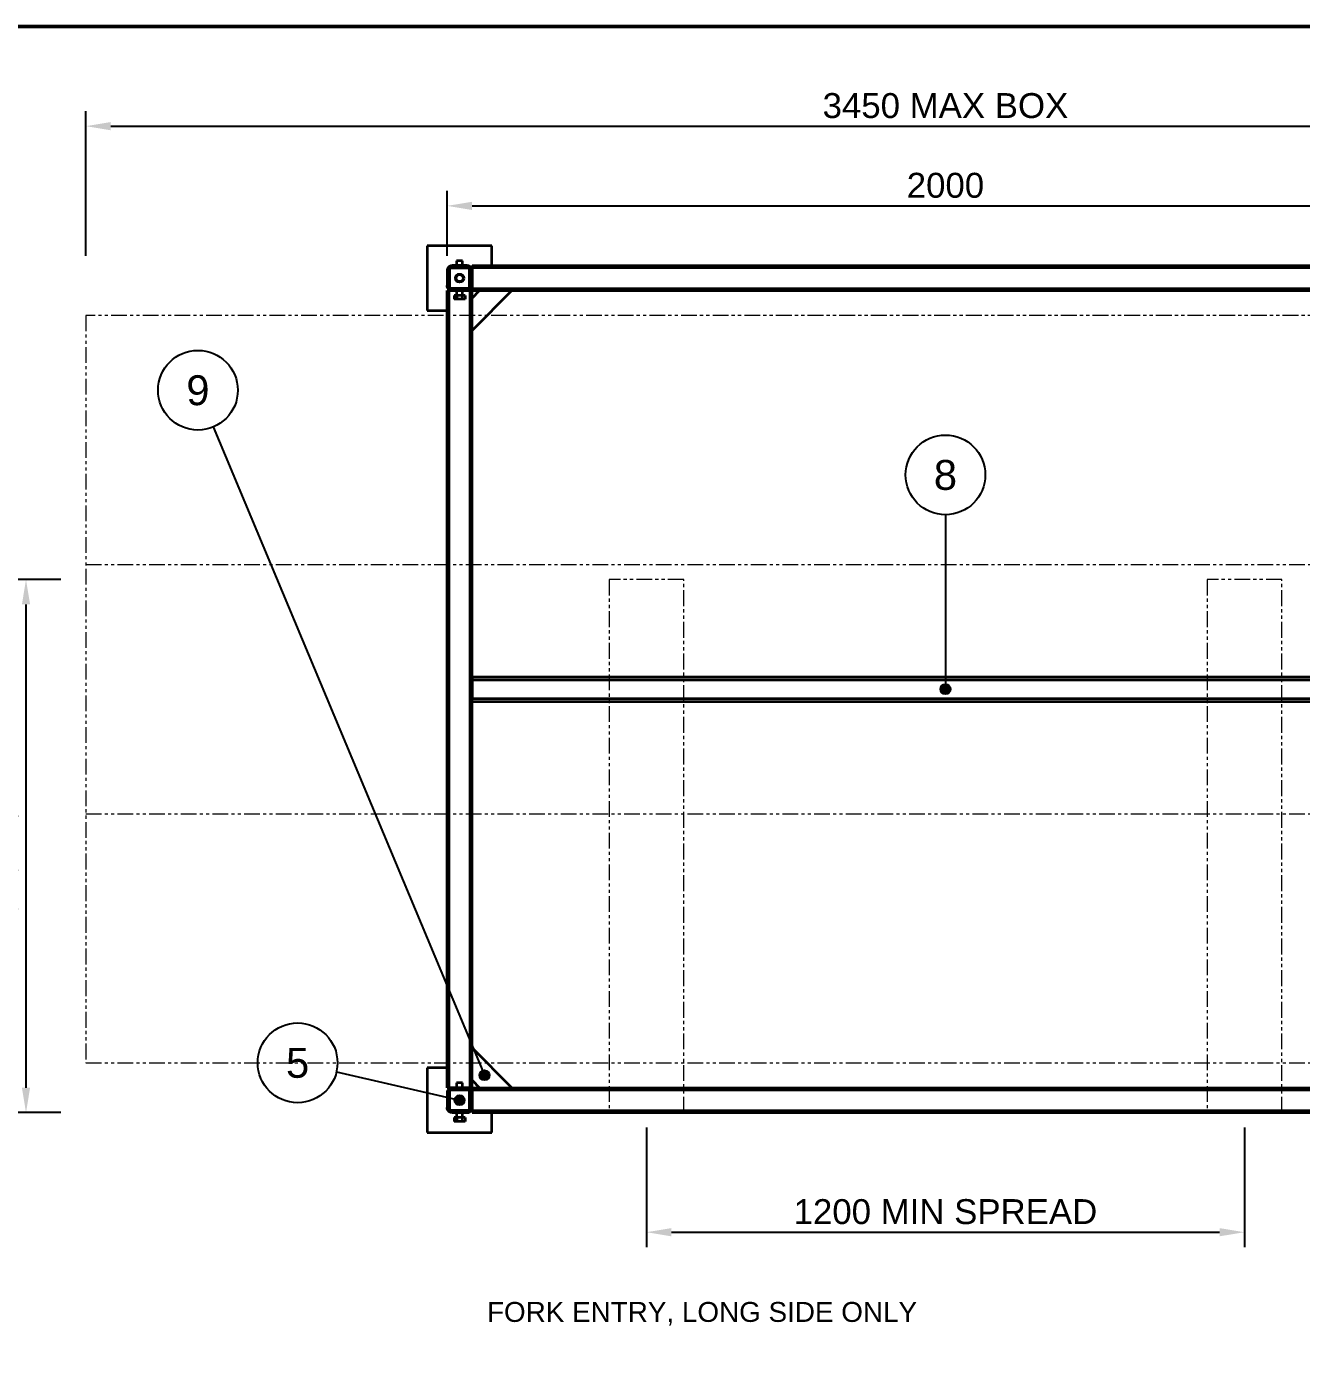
# Model space of a CAD drawing. Header units: millimetres. Extents: x 10 to 410, y 10 to 287.
# Drawn here: x 212.8 to 340.7, y 153.9 to 287 of the extents above; entities that cross this region are included whole.
import ezdxf
from ezdxf.enums import TextEntityAlignment as Align

# ---------------------------------------------------------------- set-up
doc = ezdxf.new("R2010")
doc.units = ezdxf.units.MM
doc.linetypes.add('PHANTOM2', pattern=[3.177, 1.587, -0.318, 0.318, -0.318, 0.318, -0.318])
for name, color, linetype, lineweight in [('BALLOON', 7, 'CONTINUOUS', 25), ('BORDER', 7, 'CONTINUOUS', 50), ('DIM', 7, 'CONTINUOUS', 13), ('OUTLINE', 7, 'CONTINUOUS', 35), ('PHANTOM', 7, 'PHANTOM2', 13), ('TEXT', 7, 'CONTINUOUS', 13)]:
    doc.layers.add(name, color=color, linetype=linetype, lineweight=lineweight)
doc.styles.add('RACK', font='arial.ttf')
doc.dimstyles.new('RACK', dxfattribs={"dimtxt": 2.5, "dimasz": 2.5, "dimexe": 1.5, "dimexo": 1, "dimgap": 0.8, "dimtad": 1, "dimdec": 0, "dimlfac": 20, "dimdsep": 46, "dimtxsty": 'RACK', "dimcen": 2.5, "dimazin": 3, "dimtfac": 0.5, "dimtmove": 2, "dimatfit": 3})

msp = doc.modelspace()

# ---------------------------------------------------------------- hatches: boundary and pattern name
at = {"layer": 'BALLOON'}
for points in [[(305.5, 220.5), (305.354, 220.854), (305, 221), (304.646, 220.854), (304.5, 220.5), (304.646, 220.146), (305, 220), (305.354, 220.146)], [(259.25, 181.75), (259.104, 182.104), (258.75, 182.25), (258.396, 182.104), (258.25, 181.75), (258.396, 181.396), (258.75, 181.25), (259.104, 181.396)], [(256.75, 179.25), (256.604, 179.604), (256.25, 179.75), (255.896, 179.604), (255.75, 179.25), (255.896, 178.896), (256.25, 178.75), (256.604, 178.896)]]:
    msp.add_hatch(color=7, dxfattribs=at).paths.add_polyline_path(points)

# ---------------------------------------------------------------- linework, layer by layer
for p, q in [((231.543, 246.81), (258.75, 181.75)), ((305, 238), (305, 220.5)), ((243.898, 182.101), (256.25, 179.25))]:
    msp.add_line(p, q, dxfattribs=at)
for centre, radius in [((230, 250.5), 4), ((305, 242), 4), ((305, 220.5), 0.5), ((240, 183), 4), ((258.75, 181.75), 0.5), ((256.25, 179.25), 0.5)]:
    msp.add_circle(centre, radius, dxfattribs=at)
at = {"layer": 'BORDER'}
msp.add_lwpolyline([(10, 10), (410, 10), (410, 287), (10, 287)], close=True, dxfattribs=at)
at = {"layer": 'OUTLINE'}
for p, q in [((253, 265), (253, 258.5)), ((259.5, 265), (253, 265)), ((259.5, 263), (259.5, 265)), ((255.95, 263.5), (255.95, 263)), ((256.55, 263), (256.55, 263.5)), ((255, 262.5), (255, 261)), ((255.2, 262.5), (255.2, 261)), ((255.25, 262.75), (255.25, 260.75)), ((257.25, 262.75), (255.25, 262.75)), ((257, 263), (255.5, 263)), ((257, 262.8), (255.5, 262.8)), ((255.95, 262.8), (255.95, 262.75)), ((256.55, 262.75), (256.55, 262.8)), ((257.25, 260.75), (257.25, 262.75)), ((257.3, 261), (257.3, 262.5)), ((257.5, 263), (352.5, 263)), ((257.5, 262.8), (257.5, 260.7)), ((257.5, 262.8), (352.5, 262.8)), ((257.5, 261), (257.5, 262.5)), ((255.95, 262.033), (255.95, 262.015)), ((255.95, 261.485), (255.95, 261.467)), ((256.55, 262.015), (256.55, 262.033)), ((256.55, 261.467), (256.55, 261.485)), ((255, 180.5), (255, 260.5)), ((255.2, 260.5), (255.925, 260.5)), ((255.2, 180.5), (255.2, 260.5)), ((255.25, 260.75), (257.25, 260.75)), ((255.5, 260.7), (257, 260.7)), ((255.5, 260.5), (257, 260.5)), ((255.976, 260), (255.702, 260)), ((255.702, 260), (255.702, 259.625)), ((255.976, 259.625), (255.702, 259.625)), ((255.95, 260.75), (255.95, 260.7)), ((255.95, 260.5), (255.95, 260)), ((255.976, 260), (255.976, 259.625)), ((256.524, 260), (255.976, 260)), ((256.524, 259.625), (255.976, 259.625)), ((256.524, 260), (256.524, 259.625)), ((256.798, 260), (256.524, 260)), ((256.798, 259.625), (256.524, 259.625)), ((256.55, 260.7), (256.55, 260.75)), ((256.55, 260), (256.55, 260.5)), ((256.575, 260.5), (257.3, 260.5)), ((256.798, 260), (256.798, 259.625)), ((257.3, 180.5), (257.3, 260.5)), ((257.5, 260.7), (352.5, 260.7)), ((257.5, 260.5), (352.5, 260.5)), ((257.5, 221.45), (257.5, 260.5)), ((261.5, 260.5), (257.5, 256.5)), ((257.5, 259.75), (258.25, 260.5)), ((253, 258.5), (255, 258.5)), ((257.5, 221.75), (352.5, 221.75)), ((257.5, 221.45), (257.5, 219.55)), ((257.5, 221.45), (352.5, 221.45)), ((257.5, 180.5), (257.5, 219.55)), ((257.5, 219.55), (352.5, 219.55)), ((257.5, 219.25), (352.5, 219.25)), ((261.5, 180.5), (257.5, 184.5)), ((253, 182.5), (253, 176)), ((255, 182.5), (253, 182.5)), ((255.95, 181), (255.95, 180.5)), ((256.55, 180.5), (256.55, 181)), ((257.5, 181.25), (258.25, 180.5)), ((255, 180), (255, 178.5)), ((255.2, 180.5), (255.925, 180.5)), ((255.2, 180), (255.2, 178.5)), ((255.25, 180.25), (255.25, 178.25)), ((257.25, 180.25), (255.25, 180.25)), ((257, 180.5), (255.5, 180.5)), ((257, 180.3), (255.5, 180.3)), ((255.95, 180.3), (255.95, 180.25)), ((256.55, 180.25), (256.55, 180.3)), ((256.575, 180.5), (257.3, 180.5)), ((257.25, 178.25), (257.25, 180.25)), ((257.3, 178.5), (257.3, 180)), ((257.5, 180.5), (352.5, 180.5)), ((257.5, 180.3), (257.5, 178.2)), ((257.5, 180.3), (352.5, 180.3)), ((257.5, 178.5), (257.5, 180)), ((255.95, 179.533), (255.95, 179.515)), ((255.95, 178.985), (255.95, 178.967)), ((256.55, 179.515), (256.55, 179.533)), ((256.55, 178.967), (256.55, 178.985)), ((255.25, 178.25), (257.25, 178.25)), ((255.5, 178.2), (257, 178.2)), ((255.5, 178), (257, 178)), ((255.976, 177.5), (255.702, 177.5)), ((255.702, 177.5), (255.702, 177.125)), ((255.976, 177.125), (255.702, 177.125)), ((255.95, 178.25), (255.95, 178.2)), ((255.95, 178), (255.95, 177.5)), ((255.976, 177.5), (255.976, 177.125)), ((256.524, 177.5), (255.976, 177.5)), ((256.524, 177.125), (255.976, 177.125)), ((256.524, 177.5), (256.524, 177.125)), ((256.798, 177.5), (256.524, 177.5)), ((256.798, 177.125), (256.524, 177.125)), ((256.55, 178.2), (256.55, 178.25)), ((256.55, 177.5), (256.55, 178)), ((256.798, 177.5), (256.798, 177.125)), ((257.5, 178.2), (352.5, 178.2)), ((257.5, 178), (352.5, 178)), ((259.5, 176), (259.5, 178)), ((253, 176), (259.5, 176))]:
    msp.add_line(p, q, dxfattribs=at)
for points in [[(256.55, 263.5), (256.531, 263.5), (256.512, 263.5), (256.494, 263.5), (256.475, 263.5), (256.456, 263.5), (256.438, 263.5), (256.419, 263.5), (256.4, 263.5), (256.381, 263.5), (256.363, 263.5), (256.344, 263.5), (256.325, 263.5), (256.306, 263.5), (256.288, 263.5), (256.269, 263.5), (256.25, 263.5), (256.231, 263.5), (256.212, 263.5), (256.194, 263.5), (256.175, 263.5), (256.156, 263.5), (256.137, 263.5), (256.119, 263.5), (256.1, 263.5), (256.081, 263.5), (256.062, 263.5), (256.044, 263.5), (256.025, 263.5), (256.006, 263.5), (255.988, 263.5), (255.969, 263.5), (255.95, 263.5)], [(255.5, 263), (255.475, 262.999), (255.451, 262.998), (255.427, 262.995), (255.402, 262.99), (255.379, 262.985), (255.355, 262.978), (255.332, 262.971), (255.309, 262.962), (255.286, 262.952), (255.264, 262.941), (255.243, 262.929), (255.222, 262.916), (255.202, 262.902), (255.183, 262.887), (255.164, 262.87), (255.146, 262.854), (255.13, 262.836), (255.113, 262.817), (255.098, 262.798), (255.084, 262.778), (255.071, 262.757), (255.059, 262.736), (255.048, 262.714), (255.038, 262.691), (255.029, 262.668), (255.022, 262.645), (255.015, 262.621), (255.01, 262.598), (255.005, 262.573), (255.002, 262.549), (255.001, 262.525), (255, 262.5)], [(255.25, 262.666), (255.247, 262.661), (255.244, 262.657), (255.241, 262.652), (255.239, 262.647), (255.236, 262.642), (255.233, 262.637), (255.231, 262.633), (255.228, 262.628), (255.226, 262.623), (255.224, 262.618), (255.222, 262.612), (255.22, 262.607), (255.218, 262.602), (255.216, 262.597), (255.214, 262.592), (255.213, 262.587), (255.211, 262.581), (255.21, 262.576), (255.208, 262.571), (255.207, 262.565), (255.206, 262.56), (255.205, 262.555), (255.204, 262.549), (255.203, 262.544), (255.202, 262.538), (255.202, 262.533), (255.201, 262.527), (255.201, 262.522), (255.2, 262.516), (255.2, 262.511), (255.2, 262.505), (255.2, 262.5)], [(255.5, 262.8), (255.495, 262.8), (255.489, 262.8), (255.484, 262.8), (255.478, 262.799), (255.473, 262.799), (255.467, 262.798), (255.462, 262.798), (255.456, 262.797), (255.451, 262.796), (255.445, 262.795), (255.44, 262.794), (255.435, 262.793), (255.429, 262.792), (255.424, 262.79), (255.419, 262.789), (255.413, 262.787), (255.408, 262.786), (255.403, 262.784), (255.398, 262.782), (255.393, 262.78), (255.388, 262.778), (255.382, 262.776), (255.377, 262.774), (255.372, 262.772), (255.367, 262.769), (255.363, 262.767), (255.358, 262.764), (255.353, 262.761), (255.348, 262.759), (255.343, 262.756), (255.339, 262.753), (255.334, 262.75)], [(257.5, 262.5), (257.499, 262.525), (257.498, 262.549), (257.495, 262.573), (257.49, 262.598), (257.485, 262.621), (257.478, 262.645), (257.471, 262.668), (257.462, 262.691), (257.452, 262.714), (257.441, 262.736), (257.429, 262.757), (257.416, 262.778), (257.402, 262.798), (257.387, 262.817), (257.37, 262.836), (257.354, 262.854), (257.336, 262.87), (257.317, 262.887), (257.298, 262.902), (257.278, 262.916), (257.257, 262.929), (257.236, 262.941), (257.214, 262.952), (257.191, 262.962), (257.168, 262.971), (257.145, 262.978), (257.121, 262.985), (257.098, 262.99), (257.073, 262.995), (257.049, 262.998), (257.025, 262.999), (257, 263)], [(257.166, 262.75), (257.161, 262.753), (257.157, 262.756), (257.152, 262.759), (257.147, 262.761), (257.142, 262.764), (257.137, 262.767), (257.133, 262.769), (257.128, 262.772), (257.123, 262.774), (257.118, 262.776), (257.112, 262.778), (257.107, 262.78), (257.102, 262.782), (257.097, 262.784), (257.092, 262.786), (257.087, 262.787), (257.081, 262.789), (257.076, 262.79), (257.071, 262.792), (257.065, 262.793), (257.06, 262.794), (257.055, 262.795), (257.049, 262.796), (257.044, 262.797), (257.038, 262.798), (257.033, 262.798), (257.027, 262.799), (257.022, 262.799), (257.016, 262.8), (257.011, 262.8), (257.005, 262.8), (257, 262.8)], [(257.3, 262.5), (257.3, 262.505), (257.3, 262.511), (257.3, 262.516), (257.299, 262.522), (257.299, 262.527), (257.298, 262.533), (257.298, 262.538), (257.297, 262.544), (257.296, 262.549), (257.295, 262.555), (257.294, 262.56), (257.293, 262.565), (257.292, 262.571), (257.29, 262.576), (257.289, 262.581), (257.287, 262.587), (257.286, 262.592), (257.284, 262.597), (257.282, 262.602), (257.28, 262.607), (257.278, 262.612), (257.276, 262.618), (257.274, 262.623), (257.272, 262.628), (257.269, 262.633), (257.267, 262.637), (257.264, 262.642), (257.261, 262.647), (257.259, 262.652), (257.256, 262.657), (257.253, 262.661), (257.25, 262.666)], [(257.5, 263), (257.5, 262.994), (257.5, 262.988), (257.5, 262.981), (257.5, 262.975), (257.5, 262.969), (257.5, 262.962), (257.5, 262.956), (257.5, 262.95), (257.5, 262.944), (257.5, 262.938), (257.5, 262.931), (257.5, 262.925), (257.5, 262.919), (257.5, 262.913), (257.5, 262.906), (257.5, 262.9), (257.5, 262.894), (257.5, 262.887), (257.5, 262.881), (257.5, 262.875), (257.5, 262.869), (257.5, 262.863), (257.5, 262.856), (257.5, 262.85), (257.5, 262.844), (257.5, 262.837), (257.5, 262.831), (257.5, 262.825), (257.5, 262.819), (257.5, 262.812), (257.5, 262.806), (257.5, 262.8)], [(255.5, 260.5), (255.475, 260.501), (255.451, 260.502), (255.427, 260.505), (255.402, 260.51), (255.379, 260.515), (255.355, 260.522), (255.332, 260.529), (255.309, 260.538), (255.286, 260.548), (255.264, 260.559), (255.243, 260.571), (255.222, 260.584), (255.202, 260.598), (255.183, 260.613), (255.164, 260.63), (255.146, 260.646), (255.13, 260.664), (255.113, 260.683), (255.098, 260.702), (255.084, 260.722), (255.071, 260.743), (255.059, 260.764), (255.048, 260.786), (255.038, 260.809), (255.029, 260.832), (255.022, 260.855), (255.015, 260.879), (255.01, 260.902), (255.005, 260.927), (255.002, 260.951), (255.001, 260.975), (255, 261)], [(255.25, 260.834), (255.247, 260.839), (255.244, 260.843), (255.241, 260.848), (255.239, 260.853), (255.236, 260.858), (255.233, 260.863), (255.231, 260.867), (255.228, 260.872), (255.226, 260.877), (255.224, 260.882), (255.222, 260.888), (255.22, 260.893), (255.218, 260.898), (255.216, 260.903), (255.214, 260.908), (255.213, 260.913), (255.211, 260.919), (255.21, 260.924), (255.208, 260.929), (255.207, 260.935), (255.206, 260.94), (255.205, 260.945), (255.204, 260.951), (255.203, 260.956), (255.202, 260.962), (255.202, 260.967), (255.201, 260.973), (255.201, 260.978), (255.2, 260.984), (255.2, 260.989), (255.2, 260.995), (255.2, 261)], [(257, 260.5), (257.025, 260.501), (257.049, 260.502), (257.073, 260.505), (257.098, 260.51), (257.121, 260.515), (257.145, 260.522), (257.168, 260.529), (257.191, 260.538), (257.214, 260.548), (257.236, 260.559), (257.257, 260.571), (257.278, 260.584), (257.298, 260.598), (257.317, 260.613), (257.336, 260.63), (257.354, 260.646), (257.37, 260.664), (257.387, 260.683), (257.402, 260.702), (257.416, 260.722), (257.429, 260.743), (257.441, 260.764), (257.452, 260.786), (257.462, 260.809), (257.471, 260.832), (257.478, 260.855), (257.485, 260.879), (257.49, 260.902), (257.495, 260.927), (257.498, 260.951), (257.499, 260.975), (257.5, 261)], [(257.25, 260.834), (257.253, 260.839), (257.256, 260.843), (257.259, 260.848), (257.261, 260.853), (257.264, 260.858), (257.267, 260.863), (257.269, 260.867), (257.272, 260.872), (257.274, 260.877), (257.276, 260.882), (257.278, 260.888), (257.28, 260.893), (257.282, 260.898), (257.284, 260.903), (257.286, 260.908), (257.287, 260.913), (257.289, 260.919), (257.29, 260.924), (257.292, 260.929), (257.293, 260.935), (257.294, 260.94), (257.295, 260.945), (257.296, 260.951), (257.297, 260.956), (257.298, 260.962), (257.298, 260.967), (257.299, 260.973), (257.299, 260.978), (257.3, 260.984), (257.3, 260.989), (257.3, 260.995), (257.3, 261)], [(255.2, 260.5), (255.194, 260.5), (255.188, 260.5), (255.181, 260.5), (255.175, 260.5), (255.169, 260.5), (255.162, 260.5), (255.156, 260.5), (255.15, 260.5), (255.144, 260.5), (255.137, 260.5), (255.131, 260.5), (255.125, 260.5), (255.119, 260.5), (255.113, 260.5), (255.106, 260.5), (255.1, 260.5), (255.094, 260.5), (255.088, 260.5), (255.081, 260.5), (255.075, 260.5), (255.069, 260.5), (255.062, 260.5), (255.056, 260.5), (255.05, 260.5), (255.044, 260.5), (255.037, 260.5), (255.031, 260.5), (255.025, 260.5), (255.019, 260.5), (255.012, 260.5), (255.006, 260.5), (255, 260.5)], [(255.5, 260.7), (255.495, 260.7), (255.489, 260.7), (255.484, 260.7), (255.478, 260.701), (255.473, 260.701), (255.467, 260.702), (255.462, 260.702), (255.456, 260.703), (255.451, 260.704), (255.445, 260.705), (255.44, 260.706), (255.435, 260.707), (255.429, 260.708), (255.424, 260.71), (255.419, 260.711), (255.413, 260.713), (255.408, 260.714), (255.403, 260.716), (255.398, 260.718), (255.393, 260.72), (255.388, 260.722), (255.382, 260.724), (255.377, 260.726), (255.372, 260.728), (255.367, 260.731), (255.363, 260.733), (255.358, 260.736), (255.353, 260.739), (255.348, 260.741), (255.343, 260.744), (255.339, 260.747), (255.334, 260.75)], [(257, 260.7), (257.005, 260.7), (257.011, 260.7), (257.016, 260.7), (257.022, 260.701), (257.027, 260.701), (257.033, 260.702), (257.038, 260.702), (257.044, 260.703), (257.049, 260.704), (257.055, 260.705), (257.06, 260.706), (257.065, 260.707), (257.071, 260.708), (257.076, 260.71), (257.081, 260.711), (257.087, 260.713), (257.092, 260.714), (257.097, 260.716), (257.102, 260.718), (257.107, 260.72), (257.112, 260.722), (257.118, 260.724), (257.123, 260.726), (257.128, 260.728), (257.133, 260.731), (257.137, 260.733), (257.142, 260.736), (257.147, 260.739), (257.152, 260.741), (257.157, 260.744), (257.161, 260.747), (257.166, 260.75)], [(257.3, 260.5), (257.306, 260.5), (257.312, 260.5), (257.319, 260.5), (257.325, 260.5), (257.331, 260.5), (257.337, 260.5), (257.344, 260.5), (257.35, 260.5), (257.356, 260.5), (257.363, 260.5), (257.369, 260.5), (257.375, 260.5), (257.381, 260.5), (257.387, 260.5), (257.394, 260.5), (257.4, 260.5), (257.406, 260.5), (257.413, 260.5), (257.419, 260.5), (257.425, 260.5), (257.431, 260.5), (257.438, 260.5), (257.444, 260.5), (257.45, 260.5), (257.456, 260.5), (257.462, 260.5), (257.469, 260.5), (257.475, 260.5), (257.481, 260.5), (257.488, 260.5), (257.494, 260.5), (257.5, 260.5)], [(257.5, 260.5), (257.5, 260.506), (257.5, 260.512), (257.5, 260.519), (257.5, 260.525), (257.5, 260.531), (257.5, 260.538), (257.5, 260.544), (257.5, 260.55), (257.5, 260.556), (257.5, 260.562), (257.5, 260.569), (257.5, 260.575), (257.5, 260.581), (257.5, 260.587), (257.5, 260.594), (257.5, 260.6), (257.5, 260.606), (257.5, 260.613), (257.5, 260.619), (257.5, 260.625), (257.5, 260.631), (257.5, 260.637), (257.5, 260.644), (257.5, 260.65), (257.5, 260.656), (257.5, 260.663), (257.5, 260.669), (257.5, 260.675), (257.5, 260.681), (257.5, 260.688), (257.5, 260.694), (257.5, 260.7)], [(257.5, 221.75), (257.5, 221.741), (257.5, 221.731), (257.5, 221.722), (257.5, 221.713), (257.5, 221.703), (257.5, 221.694), (257.5, 221.684), (257.5, 221.675), (257.5, 221.666), (257.5, 221.656), (257.5, 221.647), (257.5, 221.637), (257.5, 221.628), (257.5, 221.619), (257.5, 221.609), (257.5, 221.6), (257.5, 221.591), (257.5, 221.581), (257.5, 221.572), (257.5, 221.562), (257.5, 221.553), (257.5, 221.544), (257.5, 221.534), (257.5, 221.525), (257.5, 221.516), (257.5, 221.506), (257.5, 221.497), (257.5, 221.488), (257.5, 221.478), (257.5, 221.469), (257.5, 221.459), (257.5, 221.45)], [(257.5, 219.25), (257.5, 219.259), (257.5, 219.269), (257.5, 219.278), (257.5, 219.287), (257.5, 219.297), (257.5, 219.306), (257.5, 219.316), (257.5, 219.325), (257.5, 219.334), (257.5, 219.344), (257.5, 219.353), (257.5, 219.363), (257.5, 219.372), (257.5, 219.381), (257.5, 219.391), (257.5, 219.4), (257.5, 219.409), (257.5, 219.419), (257.5, 219.428), (257.5, 219.438), (257.5, 219.447), (257.5, 219.456), (257.5, 219.466), (257.5, 219.475), (257.5, 219.484), (257.5, 219.494), (257.5, 219.503), (257.5, 219.512), (257.5, 219.522), (257.5, 219.531), (257.5, 219.541), (257.5, 219.55)], [(256.55, 181), (256.531, 181), (256.512, 181), (256.494, 181), (256.475, 181), (256.456, 181), (256.438, 181), (256.419, 181), (256.4, 181), (256.381, 181), (256.363, 181), (256.344, 181), (256.325, 181), (256.306, 181), (256.288, 181), (256.269, 181), (256.25, 181), (256.231, 181), (256.212, 181), (256.194, 181), (256.175, 181), (256.156, 181), (256.137, 181), (256.119, 181), (256.1, 181), (256.081, 181), (256.062, 181), (256.044, 181), (256.025, 181), (256.006, 181), (255.988, 181), (255.969, 181), (255.95, 181)], [(255.5, 180.5), (255.475, 180.499), (255.451, 180.498), (255.427, 180.495), (255.402, 180.49), (255.379, 180.485), (255.355, 180.478), (255.332, 180.471), (255.309, 180.462), (255.286, 180.452), (255.264, 180.441), (255.243, 180.429), (255.222, 180.416), (255.202, 180.402), (255.183, 180.387), (255.164, 180.37), (255.146, 180.354), (255.13, 180.336), (255.113, 180.317), (255.098, 180.298), (255.084, 180.278), (255.071, 180.257), (255.059, 180.236), (255.048, 180.214), (255.038, 180.191), (255.029, 180.168), (255.022, 180.145), (255.015, 180.121), (255.01, 180.098), (255.005, 180.073), (255.002, 180.049), (255.001, 180.025), (255, 180)], [(255.2, 180.5), (255.194, 180.5), (255.188, 180.5), (255.181, 180.5), (255.175, 180.5), (255.169, 180.5), (255.162, 180.5), (255.156, 180.5), (255.15, 180.5), (255.144, 180.5), (255.137, 180.5), (255.131, 180.5), (255.125, 180.5), (255.119, 180.5), (255.113, 180.5), (255.106, 180.5), (255.1, 180.5), (255.094, 180.5), (255.088, 180.5), (255.081, 180.5), (255.075, 180.5), (255.069, 180.5), (255.062, 180.5), (255.056, 180.5), (255.05, 180.5), (255.044, 180.5), (255.037, 180.5), (255.031, 180.5), (255.025, 180.5), (255.019, 180.5), (255.012, 180.5), (255.006, 180.5), (255, 180.5)], [(255.25, 180.166), (255.247, 180.161), (255.244, 180.157), (255.241, 180.152), (255.239, 180.147), (255.236, 180.142), (255.233, 180.137), (255.231, 180.133), (255.228, 180.128), (255.226, 180.123), (255.224, 180.118), (255.222, 180.112), (255.22, 180.107), (255.218, 180.102), (255.216, 180.097), (255.214, 180.092), (255.213, 180.087), (255.211, 180.081), (255.21, 180.076), (255.208, 180.071), (255.207, 180.065), (255.206, 180.06), (255.205, 180.055), (255.204, 180.049), (255.203, 180.044), (255.202, 180.038), (255.202, 180.033), (255.201, 180.027), (255.201, 180.022), (255.2, 180.016), (255.2, 180.011), (255.2, 180.005), (255.2, 180)], [(255.5, 180.3), (255.495, 180.3), (255.489, 180.3), (255.484, 180.3), (255.478, 180.299), (255.473, 180.299), (255.467, 180.298), (255.462, 180.298), (255.456, 180.297), (255.451, 180.296), (255.445, 180.295), (255.44, 180.294), (255.435, 180.293), (255.429, 180.292), (255.424, 180.29), (255.419, 180.289), (255.413, 180.287), (255.408, 180.286), (255.403, 180.284), (255.398, 180.282), (255.393, 180.28), (255.388, 180.278), (255.382, 180.276), (255.377, 180.274), (255.372, 180.272), (255.367, 180.269), (255.363, 180.267), (255.358, 180.264), (255.353, 180.261), (255.348, 180.259), (255.343, 180.256), (255.339, 180.253), (255.334, 180.25)], [(257.5, 180), (257.499, 180.025), (257.498, 180.049), (257.495, 180.073), (257.49, 180.098), (257.485, 180.121), (257.478, 180.145), (257.471, 180.168), (257.462, 180.191), (257.452, 180.214), (257.441, 180.236), (257.429, 180.257), (257.416, 180.278), (257.402, 180.298), (257.387, 180.317), (257.37, 180.336), (257.354, 180.354), (257.336, 180.37), (257.317, 180.387), (257.298, 180.402), (257.278, 180.416), (257.257, 180.429), (257.236, 180.441), (257.214, 180.452), (257.191, 180.462), (257.168, 180.471), (257.145, 180.478), (257.121, 180.485), (257.098, 180.49), (257.073, 180.495), (257.049, 180.498), (257.025, 180.499), (257, 180.5)], [(257.166, 180.25), (257.161, 180.253), (257.157, 180.256), (257.152, 180.259), (257.147, 180.261), (257.142, 180.264), (257.137, 180.267), (257.133, 180.269), (257.128, 180.272), (257.123, 180.274), (257.118, 180.276), (257.112, 180.278), (257.107, 180.28), (257.102, 180.282), (257.097, 180.284), (257.092, 180.286), (257.087, 180.287), (257.081, 180.289), (257.076, 180.29), (257.071, 180.292), (257.065, 180.293), (257.06, 180.294), (257.055, 180.295), (257.049, 180.296), (257.044, 180.297), (257.038, 180.298), (257.033, 180.298), (257.027, 180.299), (257.022, 180.299), (257.016, 180.3), (257.011, 180.3), (257.005, 180.3), (257, 180.3)], [(257.3, 180), (257.3, 180.005), (257.3, 180.011), (257.3, 180.016), (257.299, 180.022), (257.299, 180.027), (257.298, 180.033), (257.298, 180.038), (257.297, 180.044), (257.296, 180.049), (257.295, 180.055), (257.294, 180.06), (257.293, 180.065), (257.292, 180.071), (257.29, 180.076), (257.289, 180.081), (257.287, 180.087), (257.286, 180.092), (257.284, 180.097), (257.282, 180.102), (257.28, 180.107), (257.278, 180.112), (257.276, 180.118), (257.274, 180.123), (257.272, 180.128), (257.269, 180.133), (257.267, 180.137), (257.264, 180.142), (257.261, 180.147), (257.259, 180.152), (257.256, 180.157), (257.253, 180.161), (257.25, 180.166)], [(257.3, 180.5), (257.306, 180.5), (257.312, 180.5), (257.319, 180.5), (257.325, 180.5), (257.331, 180.5), (257.337, 180.5), (257.344, 180.5), (257.35, 180.5), (257.356, 180.5), (257.363, 180.5), (257.369, 180.5), (257.375, 180.5), (257.381, 180.5), (257.387, 180.5), (257.394, 180.5), (257.4, 180.5), (257.406, 180.5), (257.413, 180.5), (257.419, 180.5), (257.425, 180.5), (257.431, 180.5), (257.438, 180.5), (257.444, 180.5), (257.45, 180.5), (257.456, 180.5), (257.462, 180.5), (257.469, 180.5), (257.475, 180.5), (257.481, 180.5), (257.488, 180.5), (257.494, 180.5), (257.5, 180.5)], [(257.5, 180.5), (257.5, 180.494), (257.5, 180.488), (257.5, 180.481), (257.5, 180.475), (257.5, 180.469), (257.5, 180.463), (257.5, 180.456), (257.5, 180.45), (257.5, 180.444), (257.5, 180.438), (257.5, 180.431), (257.5, 180.425), (257.5, 180.419), (257.5, 180.412), (257.5, 180.406), (257.5, 180.4), (257.5, 180.394), (257.5, 180.387), (257.5, 180.381), (257.5, 180.375), (257.5, 180.369), (257.5, 180.363), (257.5, 180.356), (257.5, 180.35), (257.5, 180.344), (257.5, 180.338), (257.5, 180.331), (257.5, 180.325), (257.5, 180.319), (257.5, 180.312), (257.5, 180.306), (257.5, 180.3)], [(255.5, 178), (255.475, 178.001), (255.451, 178.002), (255.427, 178.005), (255.402, 178.01), (255.379, 178.015), (255.355, 178.022), (255.332, 178.029), (255.309, 178.038), (255.286, 178.048), (255.264, 178.059), (255.243, 178.071), (255.222, 178.084), (255.202, 178.098), (255.183, 178.113), (255.164, 178.13), (255.146, 178.146), (255.13, 178.164), (255.113, 178.183), (255.098, 178.202), (255.084, 178.222), (255.071, 178.243), (255.059, 178.264), (255.048, 178.286), (255.038, 178.309), (255.029, 178.332), (255.022, 178.355), (255.015, 178.379), (255.01, 178.402), (255.005, 178.427), (255.002, 178.451), (255.001, 178.475), (255, 178.5)], [(255.25, 178.334), (255.247, 178.339), (255.244, 178.343), (255.241, 178.348), (255.239, 178.353), (255.236, 178.358), (255.233, 178.363), (255.231, 178.367), (255.228, 178.372), (255.226, 178.377), (255.224, 178.382), (255.222, 178.388), (255.22, 178.393), (255.218, 178.398), (255.216, 178.403), (255.214, 178.408), (255.213, 178.413), (255.211, 178.419), (255.21, 178.424), (255.208, 178.429), (255.207, 178.435), (255.206, 178.44), (255.205, 178.445), (255.204, 178.451), (255.203, 178.456), (255.202, 178.462), (255.202, 178.467), (255.201, 178.473), (255.201, 178.478), (255.2, 178.484), (255.2, 178.489), (255.2, 178.495), (255.2, 178.5)], [(257, 178), (257.025, 178.001), (257.049, 178.002), (257.073, 178.005), (257.098, 178.01), (257.121, 178.015), (257.145, 178.022), (257.168, 178.029), (257.191, 178.038), (257.214, 178.048), (257.236, 178.059), (257.257, 178.071), (257.278, 178.084), (257.298, 178.098), (257.317, 178.113), (257.336, 178.13), (257.354, 178.146), (257.37, 178.164), (257.387, 178.183), (257.402, 178.202), (257.416, 178.222), (257.429, 178.243), (257.441, 178.264), (257.452, 178.286), (257.462, 178.309), (257.471, 178.332), (257.478, 178.355), (257.485, 178.379), (257.49, 178.402), (257.495, 178.427), (257.498, 178.451), (257.499, 178.475), (257.5, 178.5)], [(257.25, 178.334), (257.253, 178.339), (257.256, 178.343), (257.259, 178.348), (257.261, 178.353), (257.264, 178.358), (257.267, 178.363), (257.269, 178.367), (257.272, 178.372), (257.274, 178.377), (257.276, 178.382), (257.278, 178.388), (257.28, 178.393), (257.282, 178.398), (257.284, 178.403), (257.286, 178.408), (257.287, 178.413), (257.289, 178.419), (257.29, 178.424), (257.292, 178.429), (257.293, 178.435), (257.294, 178.44), (257.295, 178.445), (257.296, 178.451), (257.297, 178.456), (257.298, 178.462), (257.298, 178.467), (257.299, 178.473), (257.299, 178.478), (257.3, 178.484), (257.3, 178.489), (257.3, 178.495), (257.3, 178.5)], [(255.5, 178.2), (255.495, 178.2), (255.489, 178.2), (255.484, 178.2), (255.478, 178.201), (255.473, 178.201), (255.467, 178.202), (255.462, 178.202), (255.456, 178.203), (255.451, 178.204), (255.445, 178.205), (255.44, 178.206), (255.435, 178.207), (255.429, 178.208), (255.424, 178.21), (255.419, 178.211), (255.413, 178.213), (255.408, 178.214), (255.403, 178.216), (255.398, 178.218), (255.393, 178.22), (255.388, 178.222), (255.382, 178.224), (255.377, 178.226), (255.372, 178.228), (255.367, 178.231), (255.363, 178.233), (255.358, 178.236), (255.353, 178.239), (255.348, 178.241), (255.343, 178.244), (255.339, 178.247), (255.334, 178.25)], [(257, 178.2), (257.005, 178.2), (257.011, 178.2), (257.016, 178.2), (257.022, 178.201), (257.027, 178.201), (257.033, 178.202), (257.038, 178.202), (257.044, 178.203), (257.049, 178.204), (257.055, 178.205), (257.06, 178.206), (257.065, 178.207), (257.071, 178.208), (257.076, 178.21), (257.081, 178.211), (257.087, 178.213), (257.092, 178.214), (257.097, 178.216), (257.102, 178.218), (257.107, 178.22), (257.112, 178.222), (257.118, 178.224), (257.123, 178.226), (257.128, 178.228), (257.133, 178.231), (257.137, 178.233), (257.142, 178.236), (257.147, 178.239), (257.152, 178.241), (257.157, 178.244), (257.161, 178.247), (257.166, 178.25)], [(257.5, 178), (257.5, 178.006), (257.5, 178.012), (257.5, 178.019), (257.5, 178.025), (257.5, 178.031), (257.5, 178.037), (257.5, 178.044), (257.5, 178.05), (257.5, 178.056), (257.5, 178.062), (257.5, 178.069), (257.5, 178.075), (257.5, 178.081), (257.5, 178.088), (257.5, 178.094), (257.5, 178.1), (257.5, 178.106), (257.5, 178.113), (257.5, 178.119), (257.5, 178.125), (257.5, 178.131), (257.5, 178.137), (257.5, 178.144), (257.5, 178.15), (257.5, 178.156), (257.5, 178.162), (257.5, 178.169), (257.5, 178.175), (257.5, 178.181), (257.5, 178.188), (257.5, 178.194), (257.5, 178.2)]]:
    msp.add_lwpolyline(points, dxfattribs=at)
for centre, radius in [((256.25, 261.75), 0.413), ((256.25, 261.75), 0.4), ((256.25, 261.75), 0.35), ((256.25, 179.25), 0.413), ((256.25, 179.25), 0.4), ((256.25, 179.25), 0.35)]:
    msp.add_circle(centre, radius, dxfattribs=at)
at = {"layer": 'PHANTOM'}
for p, q in [((218.75, 233), (391.25, 233)), ((218.75, 208), (391.25, 208))]:
    msp.add_line(p, q, dxfattribs=at)
for points in [[(218.75, 183), (391.25, 183), (391.25, 258), (218.75, 258)], [(271.25, 178), (278.75, 178), (278.75, 231.5), (271.25, 231.5)], [(331.25, 178), (338.75, 178), (338.75, 231.5), (331.25, 231.5)]]:
    msp.add_lwpolyline(points, close=True, dxfattribs=at)

# ---------------------------------------------------------------- texts
at = {"layer": 'BALLOON', "style": 'RACK'}
for s, p in [('9', (230, 250.5)), ('8', (305, 242)), ('5', (240, 183))]:
    msp.add_text(s, height=3, dxfattribs=at).set_placement(p, align=Align.MIDDLE_CENTER)
at = {"layer": 'TEXT', "style": 'RACK'}
msp.add_text('FORK ENTRY, LONG SIDE ONLY', height=2, dxfattribs=at).set_placement((259, 158), align=Align.MIDDLE_LEFT)

# ---------------------------------------------------------------- dimensions: what is measured, and where the dimension line sits
at = {"layer": 'DIM'}
for base, p1, p2, text in [((218.75, 277), (218.75, 263), (391.25, 263), '<> MAX BOX'), ((275, 166), (275, 177.5), (335, 177.5), '<> MIN SPREAD')]:
    msp.add_linear_dim(base=base, p1=p1, p2=p2, text=text, dimstyle='RACK', dxfattribs=at).render()
msp.add_linear_dim(base=(255, 269), p1=(255, 263), p2=(355, 263), dimstyle='RACK', dxfattribs=at).render()
msp.add_linear_dim(base=(212.75, 178), p1=(217.25, 178), p2=(217.25, 231.5), angle=90, text='<> FORK', dimstyle='RACK', dxfattribs=at).render()

doc.saveas('drawing.dxf')
